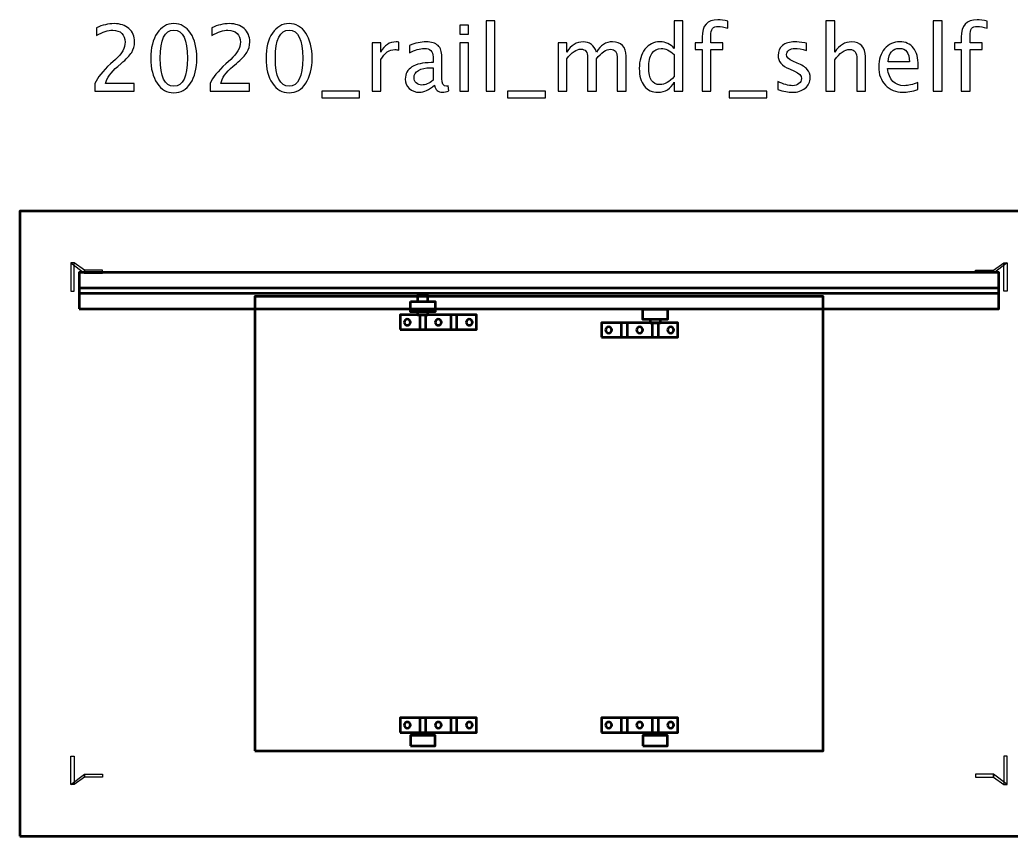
# Model space of a CAD drawing. Header units: centimetres. Extents: x -278 to 212, y -227 to 148.
# Drawn here: x -200.3 to -104.3, y -180.3 to -101.2 of the extents above; entities that cross this region are included whole.
import ezdxf

# ---------------------------------------------------------------- set-up
doc = ezdxf.new("R2010")
doc.units = ezdxf.units.CM
doc.header["$MEASUREMENT"] = 0
doc.layers.add('Layer 1', color=7, linetype='Continuous')

msp = doc.modelspace()

# ---------------------------------------------------------------- linework, layer by layer
at = {"layer": 'Layer 1', "lineweight": 53}
for points in [[(-200.25002, -180.25001), (-99.75002, -180.25001), (-99.75002, -119.75001), (-200.25002, -119.75001), (-200.25002, -180.25001)], [(-194.50001, -127.7039), (-105.50001, -127.7039), (-105.50001, -125.7039), (-194.50001, -125.7039), (-194.50001, -127.7039)], [(-194.50001, -129.2039), (-105.50001, -129.2039), (-105.50001, -127.2039), (-194.50001, -127.2039), (-194.50001, -129.2039)]]:
    msp.add_lwpolyline(points, close=True, dxfattribs=at)
at = {"layer": 'Layer 1'}
for points, knots in [([(-192.97641, -108.13531), (-192.97641, -108.13531), (-192.97641, -107.39448), (-192.97641, -107.39448), (-192.97641, -107.39448), (-192.72946, -106.8168), (-192.23116, -106.18621), (-191.48004, -105.50565), (-191.48004, -105.50565), (-191.48004, -105.50565), (-190.99497, -105.07055), (-190.99497, -105.07055), (-190.99497, -105.07055), (-190.37026, -104.50317), (-190.05717, -103.94167), (-190.05717, -103.3831), (-190.05717, -103.3831), (-190.05717, -103.02591), (-190.16448, -102.74663), (-190.37761, -102.54232), (-190.37761, -102.54232), (-190.59075, -102.338), (-190.8862, -102.2351), (-191.26103, -102.2351), (-191.26103, -102.2351), (-191.69906, -102.2351), (-192.21793, -102.40267), (-192.81766, -102.73781), (-192.81766, -102.73781), (-192.81766, -102.73781), (-192.81766, -101.99698), (-192.81766, -101.99698), (-192.81766, -101.99698), (-192.25174, -101.7324), (-191.68877, -101.60011), (-191.12726, -101.60011), (-191.12726, -101.60011), (-190.53048, -101.60011), (-190.05129, -101.76032), (-189.6897, -102.08223), (-189.6897, -102.08223), (-189.32957, -102.40414), (-189.14877, -102.83042), (-189.14877, -103.36252), (-189.14877, -103.36252), (-189.14877, -103.7447), (-189.2399, -104.08425), (-189.42217, -104.3797), (-189.42217, -104.3797), (-189.60591, -104.67662), (-189.94546, -105.03528), (-190.44376, -105.45861), (-190.44376, -105.45861), (-190.44376, -105.45861), (-190.77155, -105.73789), (-190.77155, -105.73789), (-190.77155, -105.73789), (-191.45358, -106.31557), (-191.84752, -106.86825), (-191.95335, -107.39448), (-191.95335, -107.39448), (-191.95335, -107.39448), (-189.17523, -107.39448), (-189.17523, -107.39448), (-189.17523, -107.39448), (-189.17523, -107.39448), (-189.17523, -108.13531), (-189.17523, -108.13531), (-189.17523, -108.13531), (-189.17523, -108.13531), (-192.97641, -108.13531), (-192.97641, -108.13531)], [0, 0, 0, 0, 0.05263158, 0.05263158, 0.05263158, 0.05263158, 0.10526316, 0.10526316, 0.10526316, 0.10526316, 0.15789474, 0.15789474, 0.15789474, 0.15789474, 0.21052632, 0.21052632, 0.21052632, 0.21052632, 0.26315789, 0.26315789, 0.26315789, 0.26315789, 0.31578947, 0.31578947, 0.31578947, 0.31578947, 0.36842105, 0.36842105, 0.36842105, 0.36842105, 0.42105263, 0.42105263, 0.42105263, 0.42105263, 0.47368421, 0.47368421, 0.47368421, 0.47368421, 0.52631579, 0.52631579, 0.52631579, 0.52631579, 0.57894737, 0.57894737, 0.57894737, 0.57894737, 0.63157895, 0.63157895, 0.63157895, 0.63157895, 0.68421053, 0.68421053, 0.68421053, 0.68421053, 0.73684211, 0.73684211, 0.73684211, 0.73684211, 0.78947368, 0.78947368, 0.78947368, 0.78947368, 0.84210526, 0.84210526, 0.84210526, 0.84210526, 0.89473684, 0.89473684, 0.89473684, 0.89473684, 1, 1, 1, 1]), ([(-185.34465, -108.29406), (-186.01345, -108.29406), (-186.55291, -107.98685), (-186.96154, -107.3739), (-186.96154, -107.3739), (-187.37165, -106.76095), (-187.57597, -105.9525), (-187.57597, -104.94708), (-187.57597, -104.94708), (-187.57597, -103.94167), (-187.37165, -103.13322), (-186.96154, -102.52027), (-186.96154, -102.52027), (-186.55291, -101.90732), (-186.01345, -101.60011), (-185.34465, -101.60011), (-185.34465, -101.60011), (-184.6729, -101.60011), (-184.13344, -101.90585), (-183.72481, -102.51733), (-183.72481, -102.51733), (-183.31765, -103.12881), (-183.11333, -103.93873), (-183.11333, -104.94708), (-183.11333, -104.94708), (-183.11333, -105.9525), (-183.31765, -106.76095), (-183.72481, -107.3739), (-183.72481, -107.3739), (-184.13344, -107.98685), (-184.6729, -108.29406), (-185.34465, -108.29406)], [0, 0, 0, 0, 0.11111111, 0.11111111, 0.11111111, 0.11111111, 0.22222222, 0.22222222, 0.22222222, 0.22222222, 0.33333333, 0.33333333, 0.33333333, 0.33333333, 0.44444444, 0.44444444, 0.44444444, 0.44444444, 0.55555556, 0.55555556, 0.55555556, 0.55555556, 0.66666667, 0.66666667, 0.66666667, 0.66666667, 0.77777778, 0.77777778, 0.77777778, 0.77777778, 1, 1, 1, 1]), ([(-181.82275, -108.13531), (-181.82275, -108.13531), (-181.82275, -107.39448), (-181.82275, -107.39448), (-181.82275, -107.39448), (-181.5758, -106.8168), (-181.0775, -106.18621), (-180.32638, -105.50565), (-180.32638, -105.50565), (-180.32638, -105.50565), (-179.84131, -105.07055), (-179.84131, -105.07055), (-179.84131, -105.07055), (-179.2166, -104.50317), (-178.90351, -103.94167), (-178.90351, -103.3831), (-178.90351, -103.3831), (-178.90351, -103.02591), (-179.01082, -102.74663), (-179.22395, -102.54232), (-179.22395, -102.54232), (-179.43709, -102.338), (-179.73254, -102.2351), (-180.10737, -102.2351), (-180.10737, -102.2351), (-180.5454, -102.2351), (-181.06427, -102.40267), (-181.664, -102.73781), (-181.664, -102.73781), (-181.664, -102.73781), (-181.664, -101.99698), (-181.664, -101.99698), (-181.664, -101.99698), (-181.09808, -101.7324), (-180.53511, -101.60011), (-179.9736, -101.60011), (-179.9736, -101.60011), (-179.37682, -101.60011), (-178.89763, -101.76032), (-178.53604, -102.08223), (-178.53604, -102.08223), (-178.17591, -102.40414), (-177.99511, -102.83042), (-177.99511, -103.36252), (-177.99511, -103.36252), (-177.99511, -103.7447), (-178.08624, -104.08425), (-178.26851, -104.3797), (-178.26851, -104.3797), (-178.45225, -104.67662), (-178.7918, -105.03528), (-179.2901, -105.45861), (-179.2901, -105.45861), (-179.2901, -105.45861), (-179.61789, -105.73789), (-179.61789, -105.73789), (-179.61789, -105.73789), (-180.29992, -106.31557), (-180.69386, -106.86825), (-180.79969, -107.39448), (-180.79969, -107.39448), (-180.79969, -107.39448), (-178.02157, -107.39448), (-178.02157, -107.39448), (-178.02157, -107.39448), (-178.02157, -107.39448), (-178.02157, -108.13531), (-178.02157, -108.13531), (-178.02157, -108.13531), (-178.02157, -108.13531), (-181.82275, -108.13531), (-181.82275, -108.13531)], [0, 0, 0, 0, 0.05263158, 0.05263158, 0.05263158, 0.05263158, 0.10526316, 0.10526316, 0.10526316, 0.10526316, 0.15789474, 0.15789474, 0.15789474, 0.15789474, 0.21052632, 0.21052632, 0.21052632, 0.21052632, 0.26315789, 0.26315789, 0.26315789, 0.26315789, 0.31578947, 0.31578947, 0.31578947, 0.31578947, 0.36842105, 0.36842105, 0.36842105, 0.36842105, 0.42105263, 0.42105263, 0.42105263, 0.42105263, 0.47368421, 0.47368421, 0.47368421, 0.47368421, 0.52631579, 0.52631579, 0.52631579, 0.52631579, 0.57894737, 0.57894737, 0.57894737, 0.57894737, 0.63157895, 0.63157895, 0.63157895, 0.63157895, 0.68421053, 0.68421053, 0.68421053, 0.68421053, 0.73684211, 0.73684211, 0.73684211, 0.73684211, 0.78947368, 0.78947368, 0.78947368, 0.78947368, 0.84210526, 0.84210526, 0.84210526, 0.84210526, 0.89473684, 0.89473684, 0.89473684, 0.89473684, 1, 1, 1, 1]), ([(-174.19099, -108.29406), (-174.85979, -108.29406), (-175.39925, -107.98685), (-175.80788, -107.3739), (-175.80788, -107.3739), (-176.21799, -106.76095), (-176.42231, -105.9525), (-176.42231, -104.94708), (-176.42231, -104.94708), (-176.42231, -103.94167), (-176.21799, -103.13322), (-175.80788, -102.52027), (-175.80788, -102.52027), (-175.39925, -101.90732), (-174.85979, -101.60011), (-174.19099, -101.60011), (-174.19099, -101.60011), (-173.51924, -101.60011), (-172.97978, -101.90585), (-172.57115, -102.51733), (-172.57115, -102.51733), (-172.16399, -103.12881), (-171.95967, -103.93873), (-171.95967, -104.94708), (-171.95967, -104.94708), (-171.95967, -105.9525), (-172.16399, -106.76095), (-172.57115, -107.3739), (-172.57115, -107.3739), (-172.97978, -107.98685), (-173.51924, -108.29406), (-174.19099, -108.29406)], [0, 0, 0, 0, 0.11111111, 0.11111111, 0.11111111, 0.11111111, 0.22222222, 0.22222222, 0.22222222, 0.22222222, 0.33333333, 0.33333333, 0.33333333, 0.33333333, 0.44444444, 0.44444444, 0.44444444, 0.44444444, 0.55555556, 0.55555556, 0.55555556, 0.55555556, 0.66666667, 0.66666667, 0.66666667, 0.66666667, 0.77777778, 0.77777778, 0.77777778, 0.77777778, 1, 1, 1, 1]), ([(-155.11747, -108.13531), (-155.11747, -108.13531), (-155.11747, -101.33552), (-155.11747, -101.33552), (-155.11747, -101.33552), (-155.11747, -101.33552), (-154.27081, -101.33552), (-154.27081, -101.33552), (-154.27081, -101.33552), (-154.27081, -101.33552), (-154.27081, -108.13531), (-154.27081, -108.13531), (-154.27081, -108.13531), (-154.27081, -108.13531), (-155.11747, -108.13531), (-155.11747, -108.13531)], [0, 0, 0, 0, 0.2, 0.2, 0.2, 0.2, 0.4, 0.4, 0.4, 0.4, 0.6, 0.6, 0.6, 0.6, 1, 1, 1, 1]), ([(-136.91708, -108.13531), (-136.91708, -108.13531), (-136.91708, -107.25778), (-136.91708, -107.25778), (-136.91708, -107.25778), (-137.26251, -107.91335), (-137.78286, -108.24114), (-138.47813, -108.24114), (-138.47813, -108.24114), (-139.04257, -108.24114), (-139.48648, -108.03683), (-139.80986, -107.62672), (-139.80986, -107.62672), (-140.13324, -107.21662), (-140.29493, -106.65658), (-140.29493, -105.94662), (-140.29493, -105.94662), (-140.29493, -105.17051), (-140.11119, -104.5458), (-139.74519, -104.07249), (-139.74519, -104.07249), (-139.37771, -103.60065), (-138.89558, -103.36399), (-138.29733, -103.36399), (-138.29733, -103.36399), (-137.74317, -103.36399), (-137.28162, -103.57566), (-136.91708, -104.00046), (-136.91708, -104.00046), (-136.91708, -104.00046), (-136.91708, -101.33552), (-136.91708, -101.33552), (-136.91708, -101.33552), (-136.91708, -101.33552), (-136.07042, -101.33552), (-136.07042, -101.33552), (-136.07042, -101.33552), (-136.07042, -101.33552), (-136.07042, -108.13531), (-136.07042, -108.13531), (-136.07042, -108.13531), (-136.07042, -108.13531), (-136.91708, -108.13531), (-136.91708, -108.13531)], [0, 0, 0, 0, 0.08333333, 0.08333333, 0.08333333, 0.08333333, 0.16666667, 0.16666667, 0.16666667, 0.16666667, 0.25, 0.25, 0.25, 0.25, 0.33333333, 0.33333333, 0.33333333, 0.33333333, 0.41666667, 0.41666667, 0.41666667, 0.41666667, 0.5, 0.5, 0.5, 0.5, 0.58333333, 0.58333333, 0.58333333, 0.58333333, 0.66666667, 0.66666667, 0.66666667, 0.66666667, 0.75, 0.75, 0.75, 0.75, 0.83333333, 0.83333333, 0.83333333, 0.83333333, 1, 1, 1, 1]), ([(-134.21539, -108.13531), (-134.21539, -108.13531), (-134.21539, -104.09601), (-134.21539, -104.09601), (-134.21539, -104.09601), (-134.21539, -104.09601), (-134.87832, -104.09601), (-134.87832, -104.09601), (-134.87832, -104.09601), (-134.87832, -104.09601), (-134.87832, -103.46101), (-134.87832, -103.46101), (-134.87832, -103.46101), (-134.87832, -103.46101), (-134.21539, -103.46101), (-134.21539, -103.46101), (-134.21539, -103.46101), (-134.21539, -103.46101), (-134.21539, -102.90097), (-134.21539, -102.90097), (-134.21539, -102.90097), (-134.21539, -101.78678), (-133.70681, -101.22969), (-132.68963, -101.22969), (-132.68963, -101.22969), (-132.40447, -101.22969), (-132.08109, -101.27673), (-131.71949, -101.3708), (-131.71949, -101.3708), (-131.71949, -101.3708), (-131.71949, -102.0499), (-131.71949, -102.0499), (-131.71949, -102.0499), (-132.10314, -101.92642), (-132.41035, -101.86469), (-132.64112, -101.86469), (-132.64112, -101.86469), (-132.92188, -101.86469), (-133.11296, -101.93083), (-133.21439, -102.0646), (-133.21439, -102.0646), (-133.31728, -102.19836), (-133.36873, -102.44677), (-133.36873, -102.80984), (-133.36873, -102.80984), (-133.36873, -102.80984), (-133.36873, -103.46101), (-133.36873, -103.46101), (-133.36873, -103.46101), (-133.36873, -103.46101), (-132.19427, -103.46101), (-132.19427, -103.46101), (-132.19427, -103.46101), (-132.19427, -103.46101), (-132.19427, -104.09601), (-132.19427, -104.09601), (-132.19427, -104.09601), (-132.19427, -104.09601), (-133.36873, -104.09601), (-133.36873, -104.09601), (-133.36873, -104.09601), (-133.36873, -104.09601), (-133.36873, -108.13531), (-133.36873, -108.13531), (-133.36873, -108.13531), (-133.36873, -108.13531), (-134.21539, -108.13531), (-134.21539, -108.13531)], [0, 0, 0, 0, 0.05555556, 0.05555556, 0.05555556, 0.05555556, 0.11111111, 0.11111111, 0.11111111, 0.11111111, 0.16666667, 0.16666667, 0.16666667, 0.16666667, 0.22222222, 0.22222222, 0.22222222, 0.22222222, 0.27777778, 0.27777778, 0.27777778, 0.27777778, 0.33333333, 0.33333333, 0.33333333, 0.33333333, 0.38888889, 0.38888889, 0.38888889, 0.38888889, 0.44444444, 0.44444444, 0.44444444, 0.44444444, 0.5, 0.5, 0.5, 0.5, 0.55555556, 0.55555556, 0.55555556, 0.55555556, 0.61111111, 0.61111111, 0.61111111, 0.61111111, 0.66666667, 0.66666667, 0.66666667, 0.66666667, 0.72222222, 0.72222222, 0.72222222, 0.72222222, 0.77777778, 0.77777778, 0.77777778, 0.77777778, 0.83333333, 0.83333333, 0.83333333, 0.83333333, 0.88888889, 0.88888889, 0.88888889, 0.88888889, 1, 1, 1, 1]), ([(-122.22537, -108.13531), (-122.22537, -108.13531), (-122.22537, -101.33552), (-122.22537, -101.33552), (-122.22537, -101.33552), (-122.22537, -101.33552), (-121.37871, -101.33552), (-121.37871, -101.33552), (-121.37871, -101.33552), (-121.37871, -101.33552), (-121.37871, -104.34442), (-121.37871, -104.34442), (-121.37871, -104.34442), (-120.93039, -103.69031), (-120.38064, -103.36399), (-119.73094, -103.36399), (-119.73094, -103.36399), (-119.32231, -103.36399), (-118.99746, -103.49187), (-118.75786, -103.74911), (-118.75786, -103.74911), (-118.51827, -104.00487), (-118.39774, -104.3503), (-118.39774, -104.78245), (-118.39774, -104.78245), (-118.39774, -104.78245), (-118.39774, -108.13531), (-118.39774, -108.13531), (-118.39774, -108.13531), (-118.39774, -108.13531), (-119.2444, -108.13531), (-119.2444, -108.13531), (-119.2444, -108.13531), (-119.2444, -108.13531), (-119.2444, -105.0588), (-119.2444, -105.0588), (-119.2444, -105.0588), (-119.2444, -104.7119), (-119.29585, -104.46495), (-119.39727, -104.31796), (-119.39727, -104.31796), (-119.50017, -104.1695), (-119.66921, -104.09601), (-119.90586, -104.09601), (-119.90586, -104.09601), (-120.42621, -104.09601), (-120.91716, -104.43555), (-121.37871, -105.11465), (-121.37871, -105.11465), (-121.37871, -105.11465), (-121.37871, -108.13531), (-121.37871, -108.13531), (-121.37871, -108.13531), (-121.37871, -108.13531), (-122.22537, -108.13531), (-122.22537, -108.13531)], [0, 0, 0, 0, 0.06666667, 0.06666667, 0.06666667, 0.06666667, 0.13333333, 0.13333333, 0.13333333, 0.13333333, 0.2, 0.2, 0.2, 0.2, 0.26666667, 0.26666667, 0.26666667, 0.26666667, 0.33333333, 0.33333333, 0.33333333, 0.33333333, 0.4, 0.4, 0.4, 0.4, 0.46666667, 0.46666667, 0.46666667, 0.46666667, 0.53333333, 0.53333333, 0.53333333, 0.53333333, 0.6, 0.6, 0.6, 0.6, 0.66666667, 0.66666667, 0.66666667, 0.66666667, 0.73333333, 0.73333333, 0.73333333, 0.73333333, 0.8, 0.8, 0.8, 0.8, 0.86666667, 0.86666667, 0.86666667, 0.86666667, 1, 1, 1, 1]), ([(-111.83754, -108.13531), (-111.83754, -108.13531), (-111.83754, -101.33552), (-111.83754, -101.33552), (-111.83754, -101.33552), (-111.83754, -101.33552), (-110.99088, -101.33552), (-110.99088, -101.33552), (-110.99088, -101.33552), (-110.99088, -101.33552), (-110.99088, -108.13531), (-110.99088, -108.13531), (-110.99088, -108.13531), (-110.99088, -108.13531), (-111.83754, -108.13531), (-111.83754, -108.13531)], [0, 0, 0, 0, 0.2, 0.2, 0.2, 0.2, 0.4, 0.4, 0.4, 0.4, 0.6, 0.6, 0.6, 0.6, 1, 1, 1, 1]), ([(-109.12997, -108.13531), (-109.12997, -108.13531), (-109.12997, -104.09601), (-109.12997, -104.09601), (-109.12997, -104.09601), (-109.12997, -104.09601), (-109.7929, -104.09601), (-109.7929, -104.09601), (-109.7929, -104.09601), (-109.7929, -104.09601), (-109.7929, -103.46101), (-109.7929, -103.46101), (-109.7929, -103.46101), (-109.7929, -103.46101), (-109.12997, -103.46101), (-109.12997, -103.46101), (-109.12997, -103.46101), (-109.12997, -103.46101), (-109.12997, -102.90097), (-109.12997, -102.90097), (-109.12997, -102.90097), (-109.12997, -101.78678), (-108.62139, -101.22969), (-107.60421, -101.22969), (-107.60421, -101.22969), (-107.31905, -101.22969), (-106.99567, -101.27673), (-106.63407, -101.3708), (-106.63407, -101.3708), (-106.63407, -101.3708), (-106.63407, -102.0499), (-106.63407, -102.0499), (-106.63407, -102.0499), (-107.01772, -101.92642), (-107.32493, -101.86469), (-107.5557, -101.86469), (-107.5557, -101.86469), (-107.83646, -101.86469), (-108.02754, -101.93083), (-108.12897, -102.0646), (-108.12897, -102.0646), (-108.23186, -102.19836), (-108.28331, -102.44677), (-108.28331, -102.80984), (-108.28331, -102.80984), (-108.28331, -102.80984), (-108.28331, -103.46101), (-108.28331, -103.46101), (-108.28331, -103.46101), (-108.28331, -103.46101), (-107.10885, -103.46101), (-107.10885, -103.46101), (-107.10885, -103.46101), (-107.10885, -103.46101), (-107.10885, -104.09601), (-107.10885, -104.09601), (-107.10885, -104.09601), (-107.10885, -104.09601), (-108.28331, -104.09601), (-108.28331, -104.09601), (-108.28331, -104.09601), (-108.28331, -104.09601), (-108.28331, -108.13531), (-108.28331, -108.13531), (-108.28331, -108.13531), (-108.28331, -108.13531), (-109.12997, -108.13531), (-109.12997, -108.13531)], [0, 0, 0, 0, 0.05555556, 0.05555556, 0.05555556, 0.05555556, 0.11111111, 0.11111111, 0.11111111, 0.11111111, 0.16666667, 0.16666667, 0.16666667, 0.16666667, 0.22222222, 0.22222222, 0.22222222, 0.22222222, 0.27777778, 0.27777778, 0.27777778, 0.27777778, 0.33333333, 0.33333333, 0.33333333, 0.33333333, 0.38888889, 0.38888889, 0.38888889, 0.38888889, 0.44444444, 0.44444444, 0.44444444, 0.44444444, 0.5, 0.5, 0.5, 0.5, 0.55555556, 0.55555556, 0.55555556, 0.55555556, 0.61111111, 0.61111111, 0.61111111, 0.61111111, 0.66666667, 0.66666667, 0.66666667, 0.66666667, 0.72222222, 0.72222222, 0.72222222, 0.72222222, 0.77777778, 0.77777778, 0.77777778, 0.77777778, 0.83333333, 0.83333333, 0.83333333, 0.83333333, 0.88888889, 0.88888889, 0.88888889, 0.88888889, 1, 1, 1, 1]), ([(-185.34612, -107.65906), (-184.4627, -107.65906), (-184.02173, -106.75507), (-184.02173, -104.94708), (-184.02173, -104.94708), (-184.02173, -103.1391), (-184.4627, -102.2351), (-185.34612, -102.2351), (-185.34612, -102.2351), (-186.22659, -102.2351), (-186.66756, -103.1391), (-186.66756, -104.94708), (-186.66756, -104.94708), (-186.66756, -106.75507), (-186.22659, -107.65906), (-185.34612, -107.65906)], [0, 0, 0, 0, 0.2, 0.2, 0.2, 0.2, 0.4, 0.4, 0.4, 0.4, 0.6, 0.6, 0.6, 0.6, 1, 1, 1, 1]), ([(-174.19246, -107.65906), (-173.30904, -107.65906), (-172.86807, -106.75507), (-172.86807, -104.94708), (-172.86807, -104.94708), (-172.86807, -103.1391), (-173.30904, -102.2351), (-174.19246, -102.2351), (-174.19246, -102.2351), (-175.07293, -102.2351), (-175.5139, -103.1391), (-175.5139, -104.94708), (-175.5139, -104.94708), (-175.5139, -106.75507), (-175.07293, -107.65906), (-174.19246, -107.65906)], [0, 0, 0, 0, 0.2, 0.2, 0.2, 0.2, 0.4, 0.4, 0.4, 0.4, 0.6, 0.6, 0.6, 0.6, 1, 1, 1, 1]), ([(-157.66629, -102.60552), (-157.66629, -102.60552), (-157.66629, -101.75885), (-157.66629, -101.75885), (-157.66629, -101.75885), (-157.66629, -101.75885), (-156.81963, -101.75885), (-156.81963, -101.75885), (-156.81963, -101.75885), (-156.81963, -101.75885), (-156.81963, -102.60552), (-156.81963, -102.60552), (-156.81963, -102.60552), (-156.81963, -102.60552), (-157.66629, -102.60552), (-157.66629, -102.60552)], [0, 0, 0, 0, 0.2, 0.2, 0.2, 0.2, 0.4, 0.4, 0.4, 0.4, 0.6, 0.6, 0.6, 0.6, 1, 1, 1, 1]), ([(-166.14471, -108.13531), (-166.14471, -108.13531), (-166.14471, -103.46101), (-166.14471, -103.46101), (-166.14471, -103.46101), (-166.14471, -103.46101), (-165.29805, -103.46101), (-165.29805, -103.46101), (-165.29805, -103.46101), (-165.29805, -103.46101), (-165.29805, -104.34442), (-165.29805, -104.34442), (-165.29805, -104.34442), (-164.96144, -103.69031), (-164.47343, -103.36399), (-163.83255, -103.36399), (-163.83255, -103.36399), (-163.74583, -103.36399), (-163.65469, -103.37134), (-163.56062, -103.38604), (-163.56062, -103.38604), (-163.56062, -103.38604), (-163.56062, -104.17832), (-163.56062, -104.17832), (-163.56062, -104.17832), (-163.70761, -104.12981), (-163.83696, -104.10483), (-163.94867, -104.10483), (-163.94867, -104.10483), (-164.48666, -104.10483), (-164.93645, -104.42233), (-165.29805, -105.0588), (-165.29805, -105.0588), (-165.29805, -105.0588), (-165.29805, -108.13531), (-165.29805, -108.13531), (-165.29805, -108.13531), (-165.29805, -108.13531), (-166.14471, -108.13531), (-166.14471, -108.13531)], [0, 0, 0, 0, 0.09090909, 0.09090909, 0.09090909, 0.09090909, 0.18181818, 0.18181818, 0.18181818, 0.18181818, 0.27272727, 0.27272727, 0.27272727, 0.27272727, 0.36363636, 0.36363636, 0.36363636, 0.36363636, 0.45454545, 0.45454545, 0.45454545, 0.45454545, 0.54545455, 0.54545455, 0.54545455, 0.54545455, 0.63636364, 0.63636364, 0.63636364, 0.63636364, 0.72727273, 0.72727273, 0.72727273, 0.72727273, 0.81818182, 0.81818182, 0.81818182, 0.81818182, 1, 1, 1, 1]), ([(-160.12692, -107.54), (-160.6355, -108.00743), (-161.12498, -108.24114), (-161.59535, -108.24114), (-161.59535, -108.24114), (-161.98194, -108.24114), (-162.30385, -108.12061), (-162.55814, -107.87808), (-162.55814, -107.87808), (-162.81391, -107.63554), (-162.94179, -107.3298), (-162.94179, -106.96085), (-162.94179, -106.96085), (-162.94179, -106.4508), (-162.72718, -106.05833), (-162.29797, -105.78493), (-162.29797, -105.78493), (-161.86876, -105.51153), (-161.25287, -105.37483), (-160.4503, -105.37483), (-160.4503, -105.37483), (-160.4503, -105.37483), (-160.25186, -105.37483), (-160.25186, -105.37483), (-160.25186, -105.37483), (-160.25186, -105.37483), (-160.25186, -104.81185), (-160.25186, -104.81185), (-160.25186, -104.81185), (-160.25186, -104.26946), (-160.53408, -103.99899), (-161.09999, -103.99899), (-161.09999, -103.99899), (-161.53803, -103.99899), (-162.01722, -104.13716), (-162.53609, -104.41351), (-162.53609, -104.41351), (-162.53609, -104.41351), (-162.53609, -103.71677), (-162.53609, -103.71677), (-162.53609, -103.71677), (-161.96577, -103.48159), (-161.42778, -103.36399), (-160.92361, -103.36399), (-160.92361, -103.36399), (-160.40473, -103.36399), (-160.02108, -103.48159), (-159.77561, -103.71824), (-159.77561, -103.71824), (-159.52866, -103.9549), (-159.40519, -104.31943), (-159.40519, -104.81185), (-159.40519, -104.81185), (-159.40519, -104.81185), (-159.40519, -106.92411), (-159.40519, -106.92411), (-159.40519, -106.92411), (-159.40519, -107.40771), (-159.25673, -107.65024), (-158.95834, -107.65024), (-158.95834, -107.65024), (-158.92159, -107.65024), (-158.86721, -107.64436), (-158.79518, -107.6326), (-158.79518, -107.6326), (-158.79518, -107.6326), (-158.73492, -108.10297), (-158.73492, -108.10297), (-158.73492, -108.10297), (-158.92747, -108.19558), (-159.13914, -108.24114), (-159.37138, -108.24114), (-159.37138, -108.24114), (-159.76679, -108.24114), (-160.01814, -108.00743), (-160.12692, -107.54)], [0, 0, 0, 0, 0.05, 0.05, 0.05, 0.05, 0.1, 0.1, 0.1, 0.1, 0.15, 0.15, 0.15, 0.15, 0.2, 0.2, 0.2, 0.2, 0.25, 0.25, 0.25, 0.25, 0.3, 0.3, 0.3, 0.3, 0.35, 0.35, 0.35, 0.35, 0.4, 0.4, 0.4, 0.4, 0.45, 0.45, 0.45, 0.45, 0.5, 0.5, 0.5, 0.5, 0.55, 0.55, 0.55, 0.55, 0.6, 0.6, 0.6, 0.6, 0.65, 0.65, 0.65, 0.65, 0.7, 0.7, 0.7, 0.7, 0.75, 0.75, 0.75, 0.75, 0.8, 0.8, 0.8, 0.8, 0.85, 0.85, 0.85, 0.85, 0.9, 0.9, 0.9, 0.9, 1, 1, 1, 1]), ([(-157.66629, -108.13531), (-157.66629, -108.13531), (-157.66629, -103.46101), (-157.66629, -103.46101), (-157.66629, -103.46101), (-157.66629, -103.46101), (-156.81963, -103.46101), (-156.81963, -103.46101), (-156.81963, -103.46101), (-156.81963, -103.46101), (-156.81963, -108.13531), (-156.81963, -108.13531), (-156.81963, -108.13531), (-156.81963, -108.13531), (-157.66629, -108.13531), (-157.66629, -108.13531)], [0, 0, 0, 0, 0.2, 0.2, 0.2, 0.2, 0.4, 0.4, 0.4, 0.4, 0.6, 0.6, 0.6, 0.6, 1, 1, 1, 1]), ([(-148.15893, -108.13531), (-148.15893, -108.13531), (-148.15893, -103.46101), (-148.15893, -103.46101), (-148.15893, -103.46101), (-148.15893, -103.46101), (-147.31227, -103.46101), (-147.31227, -103.46101), (-147.31227, -103.46101), (-147.31227, -103.46101), (-147.31227, -104.34442), (-147.31227, -104.34442), (-147.31227, -104.34442), (-146.89922, -103.69031), (-146.37006, -103.36399), (-145.72183, -103.36399), (-145.72183, -103.36399), (-145.09712, -103.36399), (-144.67232, -103.69031), (-144.44595, -104.34442), (-144.44595, -104.34442), (-144.04467, -103.68443), (-143.52138, -103.35517), (-142.87903, -103.35517), (-142.87903, -103.35517), (-142.46893, -103.35517), (-142.14996, -103.47571), (-141.92212, -103.71824), (-141.92212, -103.71824), (-141.69428, -103.96078), (-141.57963, -104.30032), (-141.57963, -104.73689), (-141.57963, -104.73689), (-141.57963, -104.73689), (-141.57963, -108.13531), (-141.57963, -108.13531), (-141.57963, -108.13531), (-141.57963, -108.13531), (-142.4263, -108.13531), (-142.4263, -108.13531), (-142.4263, -108.13531), (-142.4263, -108.13531), (-142.4263, -104.87653), (-142.4263, -104.87653), (-142.4263, -104.87653), (-142.4263, -104.34442), (-142.63796, -104.07837), (-143.0613, -104.07837), (-143.0613, -104.07837), (-143.5008, -104.07837), (-143.96235, -104.38852), (-144.44595, -105.01029), (-144.44595, -105.01029), (-144.44595, -105.01029), (-144.44595, -108.13531), (-144.44595, -108.13531), (-144.44595, -108.13531), (-144.44595, -108.13531), (-145.29262, -108.13531), (-145.29262, -108.13531), (-145.29262, -108.13531), (-145.29262, -108.13531), (-145.29262, -104.87359), (-145.29262, -104.87359), (-145.29262, -104.87359), (-145.29262, -104.33707), (-145.50722, -104.06955), (-145.9379, -104.06955), (-145.9379, -104.06955), (-146.36565, -104.06955), (-146.82426, -104.38117), (-147.31227, -105.00588), (-147.31227, -105.00588), (-147.31227, -105.00588), (-147.31227, -108.13531), (-147.31227, -108.13531), (-147.31227, -108.13531), (-147.31227, -108.13531), (-148.15893, -108.13531), (-148.15893, -108.13531)], [0, 0, 0, 0, 0.04761905, 0.04761905, 0.04761905, 0.04761905, 0.0952381, 0.0952381, 0.0952381, 0.0952381, 0.14285714, 0.14285714, 0.14285714, 0.14285714, 0.19047619, 0.19047619, 0.19047619, 0.19047619, 0.23809524, 0.23809524, 0.23809524, 0.23809524, 0.28571429, 0.28571429, 0.28571429, 0.28571429, 0.33333333, 0.33333333, 0.33333333, 0.33333333, 0.38095238, 0.38095238, 0.38095238, 0.38095238, 0.42857143, 0.42857143, 0.42857143, 0.42857143, 0.47619048, 0.47619048, 0.47619048, 0.47619048, 0.52380952, 0.52380952, 0.52380952, 0.52380952, 0.57142857, 0.57142857, 0.57142857, 0.57142857, 0.61904762, 0.61904762, 0.61904762, 0.61904762, 0.66666667, 0.66666667, 0.66666667, 0.66666667, 0.71428571, 0.71428571, 0.71428571, 0.71428571, 0.76190476, 0.76190476, 0.76190476, 0.76190476, 0.80952381, 0.80952381, 0.80952381, 0.80952381, 0.85714286, 0.85714286, 0.85714286, 0.85714286, 0.9047619, 0.9047619, 0.9047619, 0.9047619, 1, 1, 1, 1]), ([(-126.88938, -107.96774), (-126.88938, -107.96774), (-126.88938, -107.19163), (-126.88938, -107.19163), (-126.88938, -107.19163), (-126.33523, -107.46797), (-125.85457, -107.60614), (-125.44446, -107.60614), (-125.44446, -107.60614), (-125.20046, -107.60614), (-124.99761, -107.54), (-124.83739, -107.40771), (-124.83739, -107.40771), (-124.67717, -107.27688), (-124.59633, -107.11225), (-124.59633, -106.91382), (-124.59633, -106.91382), (-124.59633, -106.62425), (-124.82122, -106.38465), (-125.27102, -106.19503), (-125.27102, -106.19503), (-125.27102, -106.19503), (-125.76637, -105.98484), (-125.76637, -105.98484), (-125.76637, -105.98484), (-126.49692, -105.68204), (-126.86292, -105.244), (-126.86292, -104.67515), (-126.86292, -104.67515), (-126.86292, -104.26799), (-126.71887, -103.94755), (-126.43077, -103.71383), (-126.43077, -103.71383), (-126.14267, -103.48012), (-125.74727, -103.36399), (-125.24603, -103.36399), (-125.24603, -103.36399), (-124.98585, -103.36399), (-124.66247, -103.39927), (-124.27883, -103.4713), (-124.27883, -103.4713), (-124.27883, -103.4713), (-124.10244, -103.5051), (-124.10244, -103.5051), (-124.10244, -103.5051), (-124.10244, -103.5051), (-124.10244, -104.21066), (-124.10244, -104.21066), (-124.10244, -104.21066), (-124.57428, -104.06955), (-124.95058, -103.99899), (-125.23133, -103.99899), (-125.23133, -103.99899), (-125.47827, -103.99899), (-125.67377, -104.05338), (-125.82223, -104.16068), (-125.82223, -104.16068), (-125.96922, -104.26799), (-126.04272, -104.41204), (-126.04272, -104.59283), (-126.04272, -104.59283), (-126.04272, -104.84713), (-125.83693, -105.06321), (-125.42389, -105.23812), (-125.42389, -105.23812), (-125.42389, -105.23812), (-125.01672, -105.4101), (-125.01672, -105.4101), (-125.01672, -105.4101), (-124.55517, -105.60413), (-124.22885, -105.80992), (-124.03776, -106.02599), (-124.03776, -106.02599), (-123.84521, -106.24207), (-123.74966, -106.51253), (-123.74966, -106.83591), (-123.74966, -106.83591), (-123.74966, -107.24602), (-123.91135, -107.58263), (-124.2362, -107.84574), (-124.2362, -107.84574), (-124.55958, -108.10885), (-124.97409, -108.24114), (-125.47827, -108.24114), (-125.47827, -108.24114), (-125.86633, -108.24114), (-126.33523, -108.15001), (-126.88938, -107.96774)], [0, 0, 0, 0, 0.04347826, 0.04347826, 0.04347826, 0.04347826, 0.08695652, 0.08695652, 0.08695652, 0.08695652, 0.13043478, 0.13043478, 0.13043478, 0.13043478, 0.17391304, 0.17391304, 0.17391304, 0.17391304, 0.2173913, 0.2173913, 0.2173913, 0.2173913, 0.26086957, 0.26086957, 0.26086957, 0.26086957, 0.30434783, 0.30434783, 0.30434783, 0.30434783, 0.34782609, 0.34782609, 0.34782609, 0.34782609, 0.39130435, 0.39130435, 0.39130435, 0.39130435, 0.43478261, 0.43478261, 0.43478261, 0.43478261, 0.47826087, 0.47826087, 0.47826087, 0.47826087, 0.52173913, 0.52173913, 0.52173913, 0.52173913, 0.56521739, 0.56521739, 0.56521739, 0.56521739, 0.60869565, 0.60869565, 0.60869565, 0.60869565, 0.65217391, 0.65217391, 0.65217391, 0.65217391, 0.69565217, 0.69565217, 0.69565217, 0.69565217, 0.73913043, 0.73913043, 0.73913043, 0.73913043, 0.7826087, 0.7826087, 0.7826087, 0.7826087, 0.82608696, 0.82608696, 0.82608696, 0.82608696, 0.86956522, 0.86956522, 0.86956522, 0.86956522, 0.91304348, 0.91304348, 0.91304348, 0.91304348, 1, 1, 1, 1]), ([(-113.32068, -107.98538), (-113.88954, -108.15589), (-114.37607, -108.24114), (-114.78177, -108.24114), (-114.78177, -108.24114), (-115.47409, -108.24114), (-116.03707, -108.01184), (-116.47069, -107.5547), (-116.47069, -107.5547), (-116.90431, -107.09756), (-117.12186, -106.50518), (-117.12186, -105.77611), (-117.12186, -105.77611), (-117.12186, -105.06908), (-116.93077, -104.48847), (-116.54713, -104.03427), (-116.54713, -104.03427), (-116.16348, -103.58154), (-115.67253, -103.35517), (-115.07428, -103.35517), (-115.07428, -103.35517), (-114.50837, -103.35517), (-114.07033, -103.55655), (-113.76165, -103.95931), (-113.76165, -103.95931), (-113.45297, -104.36206), (-113.29863, -104.93238), (-113.29863, -105.67175), (-113.29863, -105.67175), (-113.29863, -105.67175), (-113.30304, -105.93045), (-113.30304, -105.93045), (-113.30304, -105.93045), (-113.30304, -105.93045), (-116.25756, -105.93045), (-116.25756, -105.93045), (-116.25756, -105.93045), (-116.13408, -107.04758), (-115.58875, -107.60614), (-114.62302, -107.60614), (-114.62302, -107.60614), (-114.26877, -107.60614), (-113.83515, -107.50619), (-113.32068, -107.30628), (-113.32068, -107.30628), (-113.32068, -107.30628), (-113.32068, -107.98538), (-113.32068, -107.98538)], [0, 0, 0, 0, 0.07692308, 0.07692308, 0.07692308, 0.07692308, 0.15384615, 0.15384615, 0.15384615, 0.15384615, 0.23076923, 0.23076923, 0.23076923, 0.23076923, 0.30769231, 0.30769231, 0.30769231, 0.30769231, 0.38461538, 0.38461538, 0.38461538, 0.38461538, 0.46153846, 0.46153846, 0.46153846, 0.46153846, 0.53846154, 0.53846154, 0.53846154, 0.53846154, 0.61538462, 0.61538462, 0.61538462, 0.61538462, 0.69230769, 0.69230769, 0.69230769, 0.69230769, 0.76923077, 0.76923077, 0.76923077, 0.76923077, 0.84615385, 0.84615385, 0.84615385, 0.84615385, 1, 1, 1, 1]), ([(-136.91708, -104.57961), (-137.35659, -104.19302), (-137.77257, -103.99899), (-138.16651, -103.99899), (-138.16651, -103.99899), (-138.55456, -103.99899), (-138.85442, -104.16068), (-139.06756, -104.48553), (-139.06756, -104.48553), (-139.28069, -104.80891), (-139.38653, -105.26752), (-139.38653, -105.86136), (-139.38653, -105.86136), (-139.38653, -106.95351), (-139.02493, -107.50031), (-138.30027, -107.50031), (-138.30027, -107.50031), (-137.8299, -107.50031), (-137.36835, -107.24308), (-136.91708, -106.73008), (-136.91708, -106.73008), (-136.91708, -106.73008), (-136.91708, -104.57961), (-136.91708, -104.57961)], [0, 0, 0, 0, 0.14285714, 0.14285714, 0.14285714, 0.14285714, 0.28571429, 0.28571429, 0.28571429, 0.28571429, 0.42857143, 0.42857143, 0.42857143, 0.42857143, 0.57142857, 0.57142857, 0.57142857, 0.57142857, 0.71428571, 0.71428571, 0.71428571, 0.71428571, 1, 1, 1, 1]), ([(-116.21346, -105.29545), (-116.21346, -105.29545), (-114.14971, -105.29545), (-114.14971, -105.29545), (-114.14971, -105.29545), (-114.14971, -104.42527), (-114.47456, -103.99017), (-115.12279, -103.99017), (-115.12279, -103.99017), (-115.77543, -103.99017), (-116.13849, -104.42527), (-116.21346, -105.29545)], [0, 0, 0, 0, 0.25, 0.25, 0.25, 0.25, 0.5, 0.5, 0.5, 0.5, 1, 1, 1, 1]), ([(-160.25186, -107.07845), (-160.25186, -107.07845), (-160.25186, -105.87753), (-160.25186, -105.87753), (-160.25186, -105.87753), (-160.25186, -105.87753), (-160.52379, -105.86871), (-160.52379, -105.86871), (-160.52379, -105.86871), (-160.99416, -105.86871), (-161.3734, -105.95544), (-161.66297, -106.12889), (-161.66297, -106.12889), (-161.95107, -106.30381), (-162.09512, -106.53458), (-162.09512, -106.82268), (-162.09512, -106.82268), (-162.09512, -107.02406), (-162.0231, -107.19457), (-161.88052, -107.33421), (-161.88052, -107.33421), (-161.73646, -107.47385), (-161.56155, -107.54441), (-161.35429, -107.54441), (-161.35429, -107.54441), (-161.00151, -107.54441), (-160.63403, -107.3886), (-160.25186, -107.07845)], [0, 0, 0, 0, 0.125, 0.125, 0.125, 0.125, 0.25, 0.25, 0.25, 0.25, 0.375, 0.375, 0.375, 0.375, 0.5, 0.5, 0.5, 0.5, 0.625, 0.625, 0.625, 0.625, 0.75, 0.75, 0.75, 0.75, 1, 1, 1, 1]), ([(-171.03068, -108.77031), (-171.03068, -108.77031), (-171.03068, -108.13531), (-171.03068, -108.13531), (-171.03068, -108.13531), (-171.03068, -108.13531), (-167.3618, -108.13531), (-167.3618, -108.13531), (-167.3618, -108.13531), (-167.3618, -108.13531), (-167.3618, -108.77031), (-167.3618, -108.77031), (-167.3618, -108.77031), (-167.3618, -108.77031), (-171.03068, -108.77031), (-171.03068, -108.77031)], [0, 0, 0, 0, 0.2, 0.2, 0.2, 0.2, 0.4, 0.4, 0.4, 0.4, 0.6, 0.6, 0.6, 0.6, 1, 1, 1, 1]), ([(-153.0449, -108.77031), (-153.0449, -108.77031), (-153.0449, -108.13531), (-153.0449, -108.13531), (-153.0449, -108.13531), (-153.0449, -108.13531), (-149.37602, -108.13531), (-149.37602, -108.13531), (-149.37602, -108.13531), (-149.37602, -108.13531), (-149.37602, -108.77031), (-149.37602, -108.77031), (-149.37602, -108.77031), (-149.37602, -108.77031), (-153.0449, -108.77031), (-153.0449, -108.77031)], [0, 0, 0, 0, 0.2, 0.2, 0.2, 0.2, 0.4, 0.4, 0.4, 0.4, 0.6, 0.6, 0.6, 0.6, 1, 1, 1, 1]), ([(-131.60778, -108.77031), (-131.60778, -108.77031), (-131.60778, -108.13531), (-131.60778, -108.13531), (-131.60778, -108.13531), (-131.60778, -108.13531), (-127.9389, -108.13531), (-127.9389, -108.13531), (-127.9389, -108.13531), (-127.9389, -108.13531), (-127.9389, -108.77031), (-127.9389, -108.77031), (-127.9389, -108.77031), (-127.9389, -108.77031), (-131.60778, -108.77031), (-131.60778, -108.77031)], [0, 0, 0, 0, 0.2, 0.2, 0.2, 0.2, 0.4, 0.4, 0.4, 0.4, 0.6, 0.6, 0.6, 0.6, 1, 1, 1, 1])]:
    msp.add_open_spline(points, degree=3, knots=knots, dxfattribs=at)
at = {"layer": 'Layer 1', "color": 1}
for points in [[(-195.30001, -124.75001), (-195.30001, -124.75001), (-195.00001, -124.75001), (-195.00001, -124.75001), (-195.00001, -124.75001), (-195.00001, -124.75001), (-195.00001, -127.50001), (-195.00001, -127.50001), (-195.00001, -127.50001), (-195.00001, -127.50001), (-195.30001, -127.50001), (-195.30001, -127.50001), (-195.30001, -127.50001), (-195.30001, -127.50001), (-195.30001, -124.75001), (-195.30001, -124.75001)], [(-194.00001, -125.45001), (-194.00001, -125.45001), (-194.00001, -125.75001), (-194.00001, -125.75001), (-194.00001, -125.75001), (-194.00001, -125.75001), (-195.30001, -124.75001), (-195.30001, -124.75001), (-195.30001, -124.75001), (-195.30001, -124.75001), (-195.00001, -124.75001), (-195.00001, -124.75001), (-195.00001, -124.75001), (-195.00001, -124.75001), (-194.00001, -125.45001), (-194.00001, -125.45001)], [(-194.00001, -125.75001), (-194.00001, -125.75001), (-194.00001, -125.45001), (-194.00001, -125.45001), (-194.00001, -125.45001), (-194.00001, -125.45001), (-192.25001, -125.45001), (-192.25001, -125.45001), (-192.25001, -125.45001), (-192.25001, -125.45001), (-192.25001, -125.75001), (-192.25001, -125.75001), (-192.25001, -125.75001), (-192.25001, -125.75001), (-194.00001, -125.75001), (-194.00001, -125.75001)], [(-106, -125.75001), (-106, -125.75001), (-106, -125.45001), (-106, -125.45001), (-106, -125.45001), (-106, -125.45001), (-107.75, -125.45001), (-107.75, -125.45001), (-107.75, -125.45001), (-107.75, -125.45001), (-107.75, -125.75001), (-107.75, -125.75001), (-107.75, -125.75001), (-107.75, -125.75001), (-106, -125.75001), (-106, -125.75001)], [(-106, -125.45001), (-106, -125.45001), (-106, -125.75001), (-106, -125.75001), (-106, -125.75001), (-106, -125.75001), (-104.7, -124.75001), (-104.7, -124.75001), (-104.7, -124.75001), (-104.7, -124.75001), (-105, -124.75001), (-105, -124.75001), (-105, -124.75001), (-105, -124.75001), (-106, -125.45001), (-106, -125.45001)], [(-104.7, -124.75001), (-104.7, -124.75001), (-105, -124.75001), (-105, -124.75001), (-105, -124.75001), (-105, -124.75001), (-105, -127.50001), (-105, -127.50001), (-105, -127.50001), (-105, -127.50001), (-104.7, -127.50001), (-104.7, -127.50001), (-104.7, -127.50001), (-104.7, -127.50001), (-104.7, -124.75001), (-104.7, -124.75001)], [(-195.30001, -175.25), (-195.30001, -175.25), (-195.00001, -175.25), (-195.00001, -175.25), (-195.00001, -175.25), (-195.00001, -175.25), (-195.00001, -172.5), (-195.00001, -172.5), (-195.00001, -172.5), (-195.00001, -172.5), (-195.30001, -172.5), (-195.30001, -172.5), (-195.30001, -172.5), (-195.30001, -172.5), (-195.30001, -175.25), (-195.30001, -175.25)], [(-104.7, -175.25), (-104.7, -175.25), (-105, -175.25), (-105, -175.25), (-105, -175.25), (-105, -175.25), (-105, -172.5), (-105, -172.5), (-105, -172.5), (-105, -172.5), (-104.7, -172.5), (-104.7, -172.5), (-104.7, -172.5), (-104.7, -172.5), (-104.7, -175.25), (-104.7, -175.25)], [(-194.00001, -174.55), (-194.00001, -174.55), (-194.00001, -174.25), (-194.00001, -174.25), (-194.00001, -174.25), (-194.00001, -174.25), (-195.30001, -175.25), (-195.30001, -175.25), (-195.30001, -175.25), (-195.30001, -175.25), (-195.00001, -175.25), (-195.00001, -175.25), (-195.00001, -175.25), (-195.00001, -175.25), (-194.00001, -174.55), (-194.00001, -174.55)], [(-194.00001, -174.25), (-194.00001, -174.25), (-194.00001, -174.55), (-194.00001, -174.55), (-194.00001, -174.55), (-194.00001, -174.55), (-192.25001, -174.55), (-192.25001, -174.55), (-192.25001, -174.55), (-192.25001, -174.55), (-192.25001, -174.25), (-192.25001, -174.25), (-192.25001, -174.25), (-192.25001, -174.25), (-194.00001, -174.25), (-194.00001, -174.25)], [(-106, -174.25), (-106, -174.25), (-106, -174.55), (-106, -174.55), (-106, -174.55), (-106, -174.55), (-107.75, -174.55), (-107.75, -174.55), (-107.75, -174.55), (-107.75, -174.55), (-107.75, -174.25), (-107.75, -174.25), (-107.75, -174.25), (-107.75, -174.25), (-106, -174.25), (-106, -174.25)], [(-106, -174.55), (-106, -174.55), (-106, -174.25), (-106, -174.25), (-106, -174.25), (-106, -174.25), (-104.7, -175.25), (-104.7, -175.25), (-104.7, -175.25), (-104.7, -175.25), (-105, -175.25), (-105, -175.25), (-105, -175.25), (-105, -175.25), (-106, -174.55), (-106, -174.55)]]:
    msp.add_open_spline(points, degree=3, knots=[0, 0, 0, 0, 0.2, 0.2, 0.2, 0.2, 0.4, 0.4, 0.4, 0.4, 0.6, 0.6, 0.6, 0.6, 1, 1, 1, 1], dxfattribs=at)
at = {"layer": 'Layer 1', "color": 4, "lineweight": 53}
msp.add_open_spline([(-177.5, -172.00001), (-177.5, -172.00001), (-177.5, -128.00001), (-177.5, -128.00001), (-177.5, -128.00001), (-177.5, -128.00001), (-122.5, -128.00001), (-122.5, -128.00001), (-122.5, -128.00001), (-122.5, -128.00001), (-122.5, -172.00001), (-122.5, -172.00001), (-122.5, -172.00001), (-122.5, -172.00001), (-177.5, -172.00001), (-177.5, -172.00001)], degree=3, knots=[0, 0, 0, 0, 0.2, 0.2, 0.2, 0.2, 0.4, 0.4, 0.4, 0.4, 0.6, 0.6, 0.6, 0.6, 1, 1, 1, 1], dxfattribs=at)
at = {"layer": 'Layer 1', "color": 30, "lineweight": 53}
for points in [[(-162.45002, -128.49997), (-162.45002, -128.49997), (-162.45002, -129.49997), (-162.45002, -129.49997), (-162.45002, -129.49997), (-162.45002, -129.49997), (-160.05002, -129.49997), (-160.05002, -129.49997), (-160.05002, -129.49997), (-160.05002, -129.49997), (-160.05002, -128.49997), (-160.05002, -128.49997), (-160.05002, -128.49997), (-160.05002, -128.49997), (-162.45002, -128.49997), (-162.45002, -128.49997)], [(-161.75001, -128.49997), (-161.75001, -128.49997), (-161.75001, -127.89997), (-161.75001, -127.89997), (-161.75001, -127.89997), (-161.75001, -127.89997), (-160.75001, -127.89997), (-160.75001, -127.89997), (-160.75001, -127.89997), (-160.75001, -127.89997), (-160.75001, -128.49997), (-160.75001, -128.49997), (-160.75001, -128.49997), (-160.75001, -128.49997), (-161.75001, -128.49997), (-161.75001, -128.49997)], [(-161.75002, -129.79997), (-161.75002, -129.79997), (-161.75002, -129.49997), (-161.75002, -129.49997), (-161.75002, -129.49997), (-161.75002, -129.49997), (-160.75002, -129.49997), (-160.75002, -129.49997), (-160.75002, -129.49997), (-160.75002, -129.49997), (-160.75002, -129.79997), (-160.75002, -129.79997), (-160.75002, -129.79997), (-160.75002, -129.79997), (-161.75002, -129.79997), (-161.75002, -129.79997)], [(-139.95, -129.24997), (-139.95, -129.24997), (-139.95, -130.24997), (-139.95, -130.24997), (-139.95, -130.24997), (-139.95, -130.24997), (-137.55, -130.24997), (-137.55, -130.24997), (-137.55, -130.24997), (-137.55, -130.24997), (-137.55, -129.24997), (-137.55, -129.24997), (-137.55, -129.24997), (-137.55, -129.24997), (-139.95, -129.24997), (-139.95, -129.24997)], [(-163.45, -131.19999), (-163.45, -131.19999), (-163.45, -129.79999), (-163.45, -129.79999), (-163.45, -129.79999), (-163.45, -129.79999), (-156.05, -129.79999), (-156.05, -129.79999), (-156.05, -129.79999), (-156.05, -129.79999), (-156.05, -131.19999), (-156.05, -131.19999), (-156.05, -131.19999), (-156.05, -131.19999), (-163.45, -131.19999), (-163.45, -131.19999)], [(-163.05002, -130.49999), (-163.05002, -130.3343), (-162.91571, -130.19999), (-162.75002, -130.19999), (-162.75002, -130.19999), (-162.58433, -130.19999), (-162.45002, -130.3343), (-162.45002, -130.49999), (-162.45002, -130.49999), (-162.45002, -130.66568), (-162.58433, -130.79999), (-162.75002, -130.79999), (-162.75002, -130.79999), (-162.91571, -130.79999), (-163.05002, -130.66568), (-163.05002, -130.49999)], [(-161.55002, -131.2), (-161.55002, -131.2), (-161.55002, -129.8), (-161.55002, -129.8), (-161.55002, -129.8), (-161.55002, -129.8), (-160.95002, -129.8), (-160.95002, -129.8), (-160.95002, -129.8), (-160.95002, -129.8), (-160.95002, -131.2), (-160.95002, -131.2), (-160.95002, -131.2), (-160.95002, -131.2), (-161.55002, -131.2), (-161.55002, -131.2)], [(-160.05002, -130.49999), (-160.05002, -130.3343), (-159.91571, -130.19999), (-159.75002, -130.19999), (-159.75002, -130.19999), (-159.58433, -130.19999), (-159.45002, -130.3343), (-159.45002, -130.49999), (-159.45002, -130.49999), (-159.45002, -130.66568), (-159.58433, -130.79999), (-159.75002, -130.79999), (-159.75002, -130.79999), (-159.91571, -130.79999), (-160.05002, -130.66568), (-160.05002, -130.49999)], [(-158.55002, -131.2), (-158.55002, -131.2), (-158.55002, -129.8), (-158.55002, -129.8), (-158.55002, -129.8), (-158.55002, -129.8), (-157.95002, -129.8), (-157.95002, -129.8), (-157.95002, -129.8), (-157.95002, -129.8), (-157.95002, -131.2), (-157.95002, -131.2), (-157.95002, -131.2), (-157.95002, -131.2), (-158.55002, -131.2), (-158.55002, -131.2)], [(-157.05002, -130.49999), (-157.05002, -130.3343), (-156.91571, -130.19999), (-156.75002, -130.19999), (-156.75002, -130.19999), (-156.58433, -130.19999), (-156.45002, -130.3343), (-156.45002, -130.49999), (-156.45002, -130.49999), (-156.45002, -130.66568), (-156.58433, -130.79999), (-156.75002, -130.79999), (-156.75002, -130.79999), (-156.91571, -130.79999), (-157.05002, -130.66568), (-157.05002, -130.49999)], [(-139.25, -130.54997), (-139.25, -130.54997), (-139.25, -130.24997), (-139.25, -130.24997), (-139.25, -130.24997), (-139.25, -130.24997), (-138.25, -130.24997), (-138.25, -130.24997), (-138.25, -130.24997), (-138.25, -130.24997), (-138.25, -130.54997), (-138.25, -130.54997), (-138.25, -130.54997), (-138.25, -130.54997), (-139.25, -130.54997), (-139.25, -130.54997)], [(-143.95, -131.94999), (-143.95, -131.94999), (-143.95, -130.54999), (-143.95, -130.54999), (-143.95, -130.54999), (-143.95, -130.54999), (-136.55, -130.54999), (-136.55, -130.54999), (-136.55, -130.54999), (-136.55, -130.54999), (-136.55, -131.94999), (-136.55, -131.94999), (-136.55, -131.94999), (-136.55, -131.94999), (-143.95, -131.94999), (-143.95, -131.94999)], [(-143.55002, -131.24999), (-143.55002, -131.0843), (-143.41571, -130.94999), (-143.25002, -130.94999), (-143.25002, -130.94999), (-143.08433, -130.94999), (-142.95002, -131.0843), (-142.95002, -131.24999), (-142.95002, -131.24999), (-142.95002, -131.41568), (-143.08433, -131.54999), (-143.25002, -131.54999), (-143.25002, -131.54999), (-143.41571, -131.54999), (-143.55002, -131.41568), (-143.55002, -131.24999)], [(-142.05002, -131.95), (-142.05002, -131.95), (-142.05002, -130.55), (-142.05002, -130.55), (-142.05002, -130.55), (-142.05002, -130.55), (-141.45002, -130.55), (-141.45002, -130.55), (-141.45002, -130.55), (-141.45002, -130.55), (-141.45002, -131.95), (-141.45002, -131.95), (-141.45002, -131.95), (-141.45002, -131.95), (-142.05002, -131.95), (-142.05002, -131.95)], [(-140.55002, -131.24999), (-140.55002, -131.0843), (-140.41571, -130.94999), (-140.25002, -130.94999), (-140.25002, -130.94999), (-140.08433, -130.94999), (-139.95002, -131.0843), (-139.95002, -131.24999), (-139.95002, -131.24999), (-139.95002, -131.41568), (-140.08433, -131.54999), (-140.25002, -131.54999), (-140.25002, -131.54999), (-140.41571, -131.54999), (-140.55002, -131.41568), (-140.55002, -131.24999)], [(-139.05002, -131.95), (-139.05002, -131.95), (-139.05002, -130.55), (-139.05002, -130.55), (-139.05002, -130.55), (-139.05002, -130.55), (-138.45002, -130.55), (-138.45002, -130.55), (-138.45002, -130.55), (-138.45002, -130.55), (-138.45002, -131.95), (-138.45002, -131.95), (-138.45002, -131.95), (-138.45002, -131.95), (-139.05002, -131.95), (-139.05002, -131.95)], [(-137.55002, -131.24999), (-137.55002, -131.0843), (-137.41571, -130.94999), (-137.25002, -130.94999), (-137.25002, -130.94999), (-137.08433, -130.94999), (-136.95002, -131.0843), (-136.95002, -131.24999), (-136.95002, -131.24999), (-136.95002, -131.41568), (-137.08433, -131.54999), (-137.25002, -131.54999), (-137.25002, -131.54999), (-137.41571, -131.54999), (-137.55002, -131.41568), (-137.55002, -131.24999)], [(-163.45, -170.19999), (-163.45, -170.19999), (-163.45, -168.79999), (-163.45, -168.79999), (-163.45, -168.79999), (-163.45, -168.79999), (-156.05, -168.79999), (-156.05, -168.79999), (-156.05, -168.79999), (-156.05, -168.79999), (-156.05, -170.19999), (-156.05, -170.19999), (-156.05, -170.19999), (-156.05, -170.19999), (-163.45, -170.19999), (-163.45, -170.19999)], [(-161.55002, -170.2), (-161.55002, -170.2), (-161.55002, -168.8), (-161.55002, -168.8), (-161.55002, -168.8), (-161.55002, -168.8), (-160.95002, -168.8), (-160.95002, -168.8), (-160.95002, -168.8), (-160.95002, -168.8), (-160.95002, -170.2), (-160.95002, -170.2), (-160.95002, -170.2), (-160.95002, -170.2), (-161.55002, -170.2), (-161.55002, -170.2)], [(-158.55002, -170.2), (-158.55002, -170.2), (-158.55002, -168.8), (-158.55002, -168.8), (-158.55002, -168.8), (-158.55002, -168.8), (-157.95002, -168.8), (-157.95002, -168.8), (-157.95002, -168.8), (-157.95002, -168.8), (-157.95002, -170.2), (-157.95002, -170.2), (-157.95002, -170.2), (-157.95002, -170.2), (-158.55002, -170.2), (-158.55002, -170.2)], [(-143.95, -170.19999), (-143.95, -170.19999), (-143.95, -168.79999), (-143.95, -168.79999), (-143.95, -168.79999), (-143.95, -168.79999), (-136.55, -168.79999), (-136.55, -168.79999), (-136.55, -168.79999), (-136.55, -168.79999), (-136.55, -170.19999), (-136.55, -170.19999), (-136.55, -170.19999), (-136.55, -170.19999), (-143.95, -170.19999), (-143.95, -170.19999)], [(-142.05002, -170.2), (-142.05002, -170.2), (-142.05002, -168.8), (-142.05002, -168.8), (-142.05002, -168.8), (-142.05002, -168.8), (-141.45002, -168.8), (-141.45002, -168.8), (-141.45002, -168.8), (-141.45002, -168.8), (-141.45002, -170.2), (-141.45002, -170.2), (-141.45002, -170.2), (-141.45002, -170.2), (-142.05002, -170.2), (-142.05002, -170.2)], [(-139.05002, -170.2), (-139.05002, -170.2), (-139.05002, -168.8), (-139.05002, -168.8), (-139.05002, -168.8), (-139.05002, -168.8), (-138.45002, -168.8), (-138.45002, -168.8), (-138.45002, -168.8), (-138.45002, -168.8), (-138.45002, -170.2), (-138.45002, -170.2), (-138.45002, -170.2), (-138.45002, -170.2), (-139.05002, -170.2), (-139.05002, -170.2)], [(-163.05002, -169.49999), (-163.05002, -169.3343), (-162.91571, -169.19999), (-162.75002, -169.19999), (-162.75002, -169.19999), (-162.58433, -169.19999), (-162.45002, -169.3343), (-162.45002, -169.49999), (-162.45002, -169.49999), (-162.45002, -169.66568), (-162.58433, -169.79999), (-162.75002, -169.79999), (-162.75002, -169.79999), (-162.91571, -169.79999), (-163.05002, -169.66568), (-163.05002, -169.49999)], [(-160.05002, -169.49999), (-160.05002, -169.3343), (-159.91571, -169.19999), (-159.75002, -169.19999), (-159.75002, -169.19999), (-159.58433, -169.19999), (-159.45002, -169.3343), (-159.45002, -169.49999), (-159.45002, -169.49999), (-159.45002, -169.66568), (-159.58433, -169.79999), (-159.75002, -169.79999), (-159.75002, -169.79999), (-159.91571, -169.79999), (-160.05002, -169.66568), (-160.05002, -169.49999)], [(-157.05002, -169.49999), (-157.05002, -169.3343), (-156.91571, -169.19999), (-156.75002, -169.19999), (-156.75002, -169.19999), (-156.58433, -169.19999), (-156.45002, -169.3343), (-156.45002, -169.49999), (-156.45002, -169.49999), (-156.45002, -169.66568), (-156.58433, -169.79999), (-156.75002, -169.79999), (-156.75002, -169.79999), (-156.91571, -169.79999), (-157.05002, -169.66568), (-157.05002, -169.49999)], [(-143.55002, -169.49999), (-143.55002, -169.3343), (-143.41571, -169.19999), (-143.25002, -169.19999), (-143.25002, -169.19999), (-143.08433, -169.19999), (-142.95002, -169.3343), (-142.95002, -169.49999), (-142.95002, -169.49999), (-142.95002, -169.66568), (-143.08433, -169.79999), (-143.25002, -169.79999), (-143.25002, -169.79999), (-143.41571, -169.79999), (-143.55002, -169.66568), (-143.55002, -169.49999)], [(-140.55002, -169.49999), (-140.55002, -169.3343), (-140.41571, -169.19999), (-140.25002, -169.19999), (-140.25002, -169.19999), (-140.08433, -169.19999), (-139.95002, -169.3343), (-139.95002, -169.49999), (-139.95002, -169.49999), (-139.95002, -169.66568), (-140.08433, -169.79999), (-140.25002, -169.79999), (-140.25002, -169.79999), (-140.41571, -169.79999), (-140.55002, -169.66568), (-140.55002, -169.49999)], [(-137.55002, -169.49999), (-137.55002, -169.3343), (-137.41571, -169.19999), (-137.25002, -169.19999), (-137.25002, -169.19999), (-137.08433, -169.19999), (-136.95002, -169.3343), (-136.95002, -169.49999), (-136.95002, -169.49999), (-136.95002, -169.66568), (-137.08433, -169.79999), (-137.25002, -169.79999), (-137.25002, -169.79999), (-137.41571, -169.79999), (-137.55002, -169.66568), (-137.55002, -169.49999)], [(-162.45002, -171.5), (-162.45002, -171.5), (-162.45002, -170.5), (-162.45002, -170.5), (-162.45002, -170.5), (-162.45002, -170.5), (-160.05002, -170.5), (-160.05002, -170.5), (-160.05002, -170.5), (-160.05002, -170.5), (-160.05002, -171.5), (-160.05002, -171.5), (-160.05002, -171.5), (-160.05002, -171.5), (-162.45002, -171.5), (-162.45002, -171.5)], [(-161.75002, -170.2), (-161.75002, -170.2), (-161.75002, -170.5), (-161.75002, -170.5), (-161.75002, -170.5), (-161.75002, -170.5), (-160.75002, -170.5), (-160.75002, -170.5), (-160.75002, -170.5), (-160.75002, -170.5), (-160.75002, -170.2), (-160.75002, -170.2), (-160.75002, -170.2), (-160.75002, -170.2), (-161.75002, -170.2), (-161.75002, -170.2)], [(-139.95, -171.5), (-139.95, -171.5), (-139.95, -170.5), (-139.95, -170.5), (-139.95, -170.5), (-139.95, -170.5), (-137.55, -170.5), (-137.55, -170.5), (-137.55, -170.5), (-137.55, -170.5), (-137.55, -171.5), (-137.55, -171.5), (-137.55, -171.5), (-137.55, -171.5), (-139.95, -171.5), (-139.95, -171.5)], [(-139.25, -170.2), (-139.25, -170.2), (-139.25, -170.5), (-139.25, -170.5), (-139.25, -170.5), (-139.25, -170.5), (-138.25, -170.5), (-138.25, -170.5), (-138.25, -170.5), (-138.25, -170.5), (-138.25, -170.2), (-138.25, -170.2), (-138.25, -170.2), (-138.25, -170.2), (-139.25, -170.2), (-139.25, -170.2)]]:
    msp.add_open_spline(points, degree=3, knots=[0, 0, 0, 0, 0.2, 0.2, 0.2, 0.2, 0.4, 0.4, 0.4, 0.4, 0.6, 0.6, 0.6, 0.6, 1, 1, 1, 1], dxfattribs=at)

doc.saveas('drawing.dxf')
